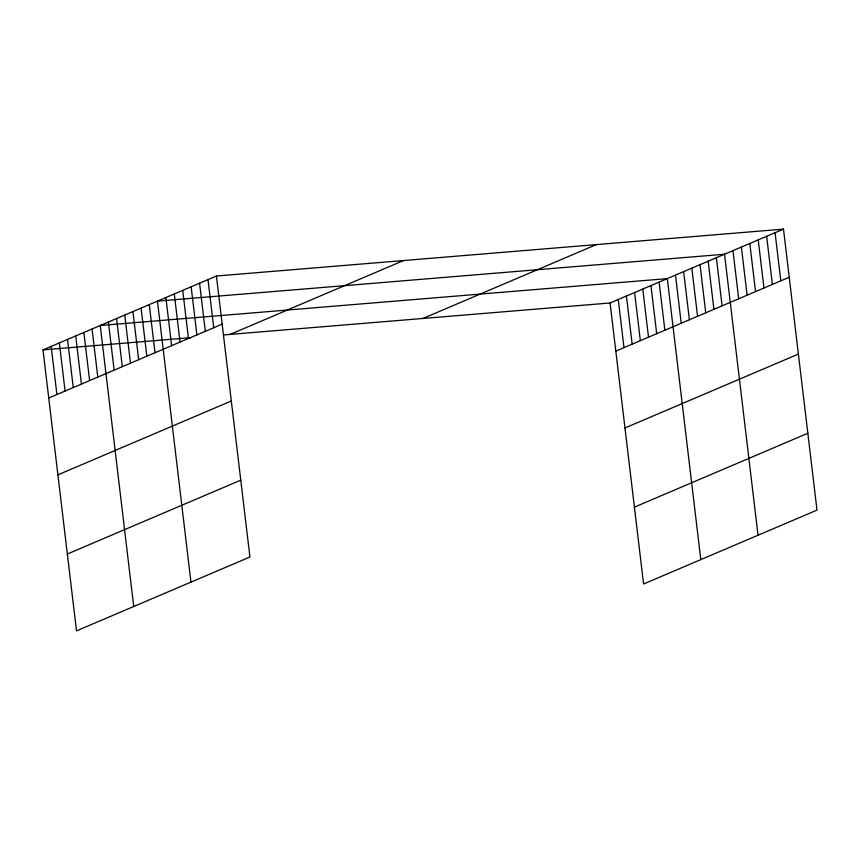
<?xml version="1.0" encoding="UTF-8"?>
<svg xmlns="http://www.w3.org/2000/svg" width="860" height="860" viewBox="0 0 860 860"><rect width="100%" height="100%" fill="white"/><g stroke="black" fill="none" stroke-linecap="round" stroke-linejoin="round"><path stroke-width="1.29" d="M216.419 276.017L249.927 557.011L76.508 630.875L43 349.88L216.419 276.017L783.492 229.125L817 510.12L643.581 583.983L610.073 302.989L783.492 229.125M48.741 398.008L222.159 324.134M230.136 334.411L403.555 260.537M422.937 318.469L596.356 244.595M57.899 474.849L231.319 400.986M67.338 554.034L240.768 480.159M615.814 351.116L789.233 277.242M624.973 427.957L798.392 354.094M634.411 507.142L807.841 433.268M43 349.88L191.146 337.636M223.632 334.948L610.073 302.989M775.075 232.716L780.805 280.833M766.647 236.296L772.387 284.423M758.219 239.886L763.959 288.003M749.802 243.477L755.542 291.594M741.374 247.067L747.114 295.184M732.957 250.647L738.697 298.775M758.036 535.232L724.529 254.237L157.455 301.129L190.963 582.123M716.358 257.721L722.088 305.837M708.178 261.203L713.918 309.32M700.008 264.686L705.737 312.803M691.827 268.169L697.567 316.286M683.657 271.652L689.387 319.769M675.476 275.135L681.217 323.252M700.803 559.613L667.306 278.618L100.233 325.51L133.73 606.504M659.125 282.101L664.866 330.219M650.955 285.584L656.685 333.702M642.775 289.067L648.515 337.185M634.605 292.55L640.334 340.667M626.424 296.034L632.164 344.15M618.254 299.517L623.984 347.633M208.002 279.597L213.731 327.724M199.574 283.187L205.314 331.304M191.146 286.778L196.886 334.895M182.728 290.368L188.469 338.485M174.3 293.948L180.041 342.076M165.883 297.538L171.624 345.656M149.285 304.612L155.015 352.729M141.104 308.095L146.845 356.212M132.934 311.578L138.664 359.695M124.754 315.061L130.494 363.178M116.584 318.544L122.313 366.661M108.403 322.027L114.144 370.144M92.052 328.993L97.793 377.11M83.882 332.476L89.612 380.593M75.701 335.948L81.442 384.076M67.531 339.431L73.261 387.559M59.351 342.914L65.091 391.042M51.181 346.397L56.91 394.525"/></g></svg>
